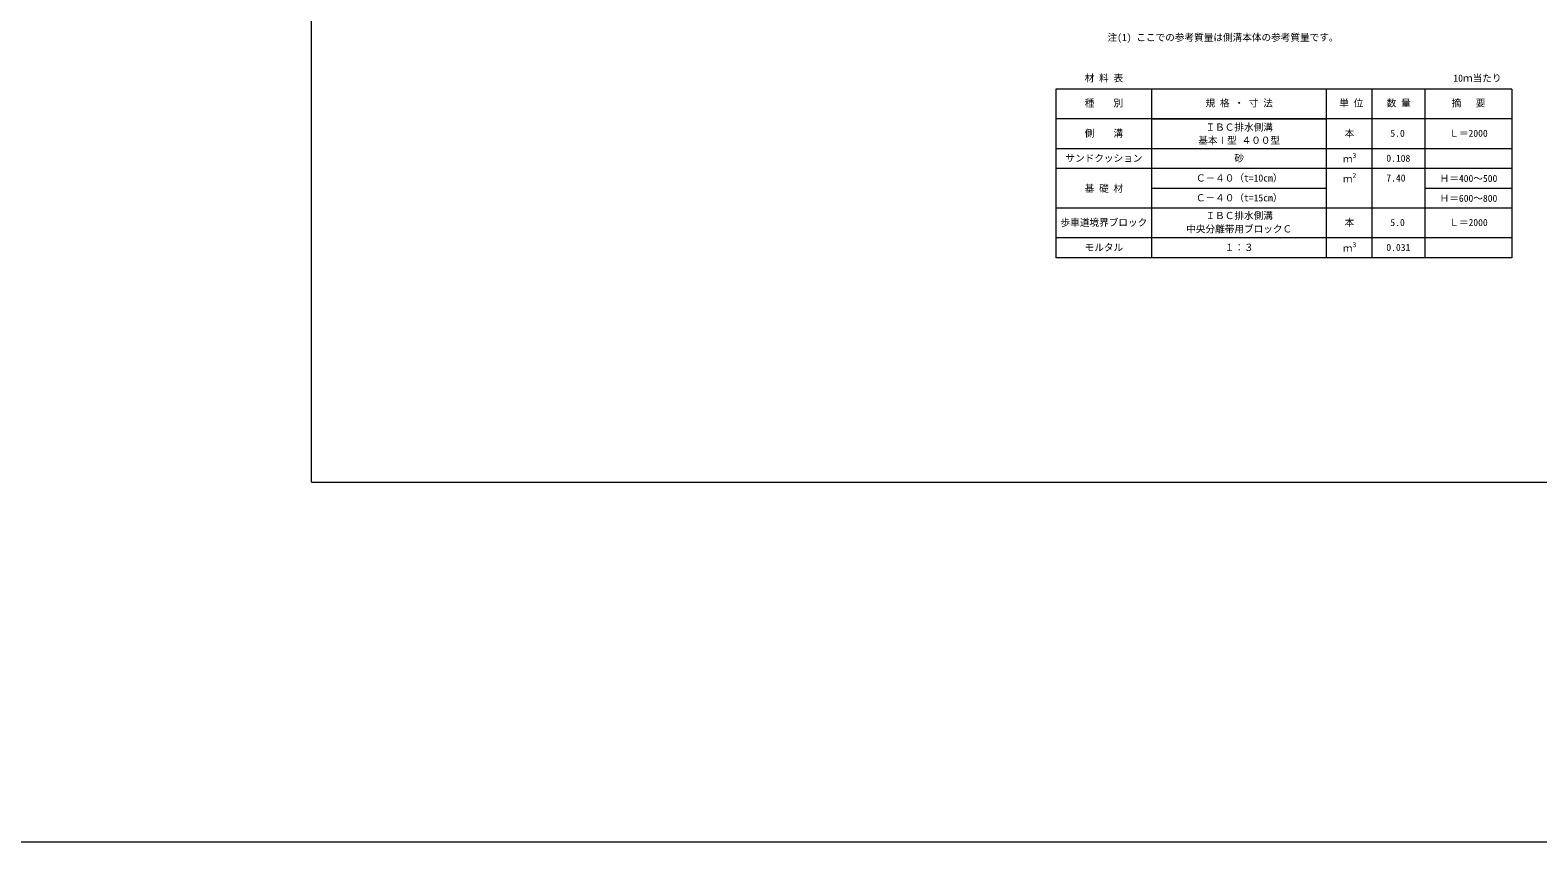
# Model space of a CAD drawing. Units: millimetres at full size; details may follow other scales. Extents: x 6872 to 78201, y -34623 to -7860.
# Drawn here: x 17784 to 23867, y -34623 to -31348 of the extents above; entities that cross this region are included whole.
import ezdxf
from ezdxf.enums import TextEntityAlignment as Align

# ---------------------------------------------------------------- set-up
doc = ezdxf.new("R2010")
doc.units = ezdxf.units.MM
doc.header["$LTSCALE"] = 16
for name, color, linetype, lineweight in [('0_2', 7, 'Continuous', 20), ('_0-2_', 7, 'Continuous', 20), ('図枠', 1, 'Continuous', 20), ('枠', 5, 'Continuous', 5)]:
    doc.layers.add(name, color=color, linetype=linetype, lineweight=lineweight)
doc.styles.add('ＭＳ ゴシック', font='')
doc.styles.get('ＭＳ ゴシック').set_extended_font_data('MS Gothic')

msp = doc.modelspace()

# ---------------------------------------------------------------- linework, layer by layer
at = {"layer": '0_2', "lineweight": 13}
msp.add_line((22309.58, -31706.52), (23014.32, -31706.52), dxfattribs=at)
at = {"layer": '_0-2_'}
for p, q in [((21922.76, -31586.52), (21922.76, -32266.52)), ((23762.17, -31586.52), (21922.76, -31586.52)), ((22309.58, -32266.52), (22309.58, -31586.52)), ((23014.32, -32266.52), (23014.32, -31586.52)), ((23198.88, -32266.52), (23198.88, -31586.52)), ((23412.16, -32266.52), (23412.16, -31586.52)), ((23762.17, -31586.52), (23762.17, -32266.52)), ((23762.17, -31706.52), (21922.76, -31706.52)), ((23762.17, -31826.52), (21922.76, -31826.52)), ((23762.17, -31906.52), (21922.76, -31906.52)), ((23014.32, -31986.52), (22309.58, -31986.52)), ((23762.17, -31986.52), (23412.16, -31986.52)), ((23762.17, -32066.52), (21922.76, -32066.52)), ((23762.17, -32186.52), (21922.76, -32186.52)), ((23762.17, -32266.52), (21922.76, -32266.52))]:
    msp.add_line(p, q, dxfattribs=at)
at = {"layer": '図枠'}
msp.add_line((6872.3, -34622.81), (28267.39, -34622.81), dxfattribs=at)
at = {"layer": '枠', "lineweight": 20}
for q in [(18918.61, -27657.6), (26918.61, -33171.89)]:
    msp.add_line((18918.61, -33171.89), q, dxfattribs=at)

# ---------------------------------------------------------------- texts
at = {"layer": '0_2', "style": 'ＭＳ ゴシック'}
for s, height, p in [('注(1) ここでの参考質量は側溝本体の参考質量です。', 28.48, (22130.69, -31400.3)), ('10ｍ当たり', 28.48, (23526.17, -31564.39)), ('単 位', 28.48, (23065.79, -31665.05)), ('数 量', 28.48, (23257.04, -31665.05)), (' 5.0  ', 28.48, (23252.53, -31786.99)), ('ｍ', 28.48, (23080.37, -31890.62)), ('3', 19.94, (23119.22, -31869.62)), (' 0.108', 28.48, (23236.29, -31887.54)), ('2', 19.94, (23119.22, -31949.62)), (' 7.40', 28.48, (23236.29, -31967.54)), ('ｍ', 28.48, (23080.37, -31970.62)), (' 5.0 ', 28.48, (23252.53, -32146.99)), ('ｍ', 28.48, (23080.37, -32250.62)), ('3', 19.94, (23119.22, -32229.62)), (' 0.031', 28.48, (23236.29, -32247.55))]:
    msp.add_text(s, height=height, dxfattribs=at).set_placement(p, align=Align.BOTTOM_LEFT)
for s, p in [('材 料 表', (22116.17, -31564.39)), ('種\u3000  別', (22116.17, -31665.05)), ('規 格 ・ 寸 法', (22661.95, -31665.05)), ('摘 \u3000要', (23587.16, -31665.05)), ('側    溝', (22116.17, -31786.99)), ('ＩＢＣ排水側溝', (22661.95, -31762.44)), ('本', (23106.6, -31786.99)), ('Ｌ＝2000', (23587.16, -31786.99)), ('サンドクッション', (22116.17, -31887.54)), ('砂', (22661.95, -31887.54)), ('Ｃ－４０（t=10cm）', (22661.95, -31967.54)), ('Ｃ－４０（t=15cm）', (22661.95, -32047.54)), ('歩車道境界ブロック', (22116.17, -32146.99)), ('ＩＢＣ排水側溝', (22661.95, -32119.17)), ('本', (23106.6, -32146.99)), ('Ｌ＝2000', (23587.16, -32146.99)), ('モルタル', (22116.17, -32247.55)), ('１：３', (22661.95, -32247.55))]:
    msp.add_text(s, height=28.48, dxfattribs=at).set_placement(p, align=Align.BOTTOM_CENTER)
for s, p in [('基本Ⅰ型 ４００型', (22661.95, -31792.58)), ('Ｈ＝400～500', (23587.16, -31946.52)), ('基 礎 材', (22116.17, -31986.52)), ('Ｈ＝600～800', (23587.16, -32026.52)), ('中央分離帯用ブロックＣ', (22661.95, -32150.26))]:
    msp.add_text(s, height=28.48, dxfattribs=at).set_placement(p, align=Align.MIDDLE_CENTER)

doc.saveas('drawing.dxf')
